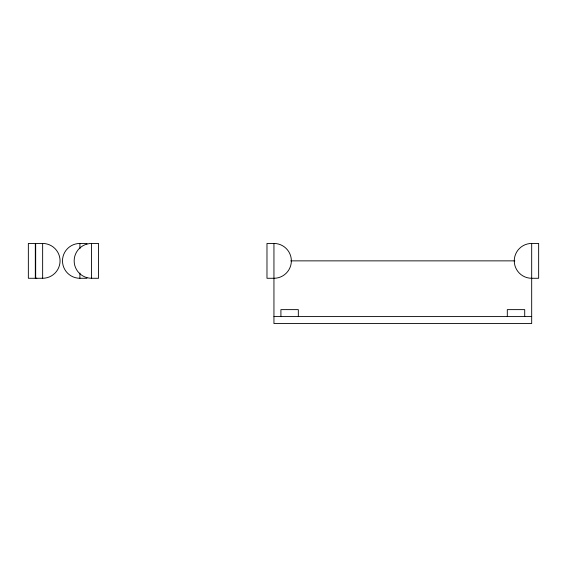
<?xml version="1.0" encoding="UTF-8"?>
<svg xmlns="http://www.w3.org/2000/svg" width="567" height="567" viewBox="0 0 567 567"><rect width="100%" height="100%" fill="white"/><g stroke="black" fill="none" stroke-linecap="round" stroke-linejoin="round"><path stroke-width="0.85" d="M42.645 243.449L35.678 243.449L35.678 278.277L42.645 278.277A17.414 17.414 0 0 0 60.059 260.863A17.414 17.414 0 0 0 42.645 243.449L42.645 278.277M86.871 277.681L86.871 278.277L79.904 278.277A17.414 17.414 0 0 1 62.49 260.863A17.414 17.414 0 0 1 79.904 243.449L86.871 243.449L86.871 244.037M91.578 243.449L98.545 243.449L98.545 278.277L91.578 278.277A17.414 17.414 0 0 1 74.164 260.863A17.414 17.414 0 0 1 91.578 243.449L91.578 278.277M273.946 243.449L266.979 243.449L266.979 278.277L273.946 278.277A17.414 17.414 0 0 0 291.36 260.863A17.414 17.414 0 0 0 273.946 243.449L273.946 323.551L531.683 323.551L531.683 243.449L538.65 243.449L538.65 278.277L531.683 278.277A17.414 17.414 0 0 1 514.269 260.863A17.414 17.414 0 0 1 531.683 243.449M290.779 260.863L514.857 260.863M35.317 278.277L28.35 278.277L28.35 243.449L35.317 243.449L35.317 278.277A17.414 17.414 0 0 0 36.827 278.213M273.946 316.584L531.683 316.584M524.716 316.584L524.716 309.625L507.302 309.625L507.302 316.584M298.327 316.584L298.327 309.625L280.913 309.625L280.913 316.584M79.904 243.449L79.904 248.672M79.904 273.053L79.904 278.277"/></g></svg>
